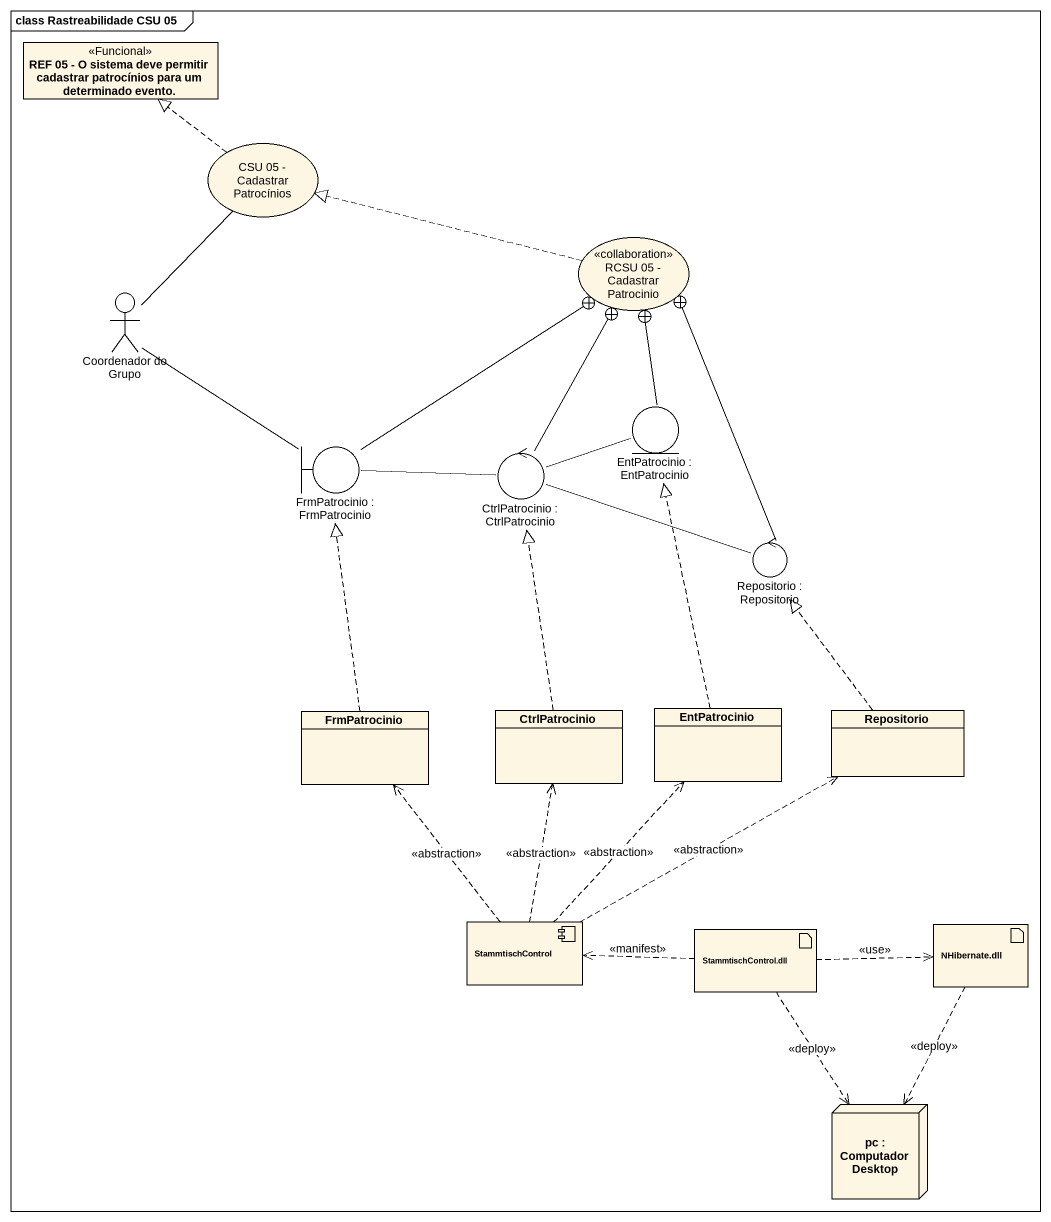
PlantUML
@startuml
mainframe class Rastreabilidade CSU 05
allowmixing
hide circle
hide empty members
class "REF 05 - O sistema deve permitir cadastrar patrocínios para um determinado evento." as REF_05_O_sistema_deve <<Funcional>>
usecase "CSU 05 - Cadastrar Patrocínios" as CSU_05_Cadastrar_Patrocínios
usecase "RCSU 05 - Cadastrar Patrocinio" as RCSU_05_Cadastrar_Patrocinio <<collaboration>>
actor "Coordenador do Grupo" as Coordenador_do_Grupo
entity "EntPatrocinio : EntPatrocinio" as EntPatrocinio
boundary "FrmPatrocinio : FrmPatrocinio" as FrmPatrocinio
control "CtrlPatrocinio : CtrlPatrocinio" as CtrlPatrocinio
control "Repositorio : Repositorio" as Repositorio
class "FrmPatrocinio" as FrmPatrocinio_2
class "CtrlPatrocinio" as CtrlPatrocinio_2
class "EntPatrocinio" as EntPatrocinio_2
class "Repositorio" as Repositorio_2
component StammtischControl
artifact "StammtischControl.dll" as StammtischControl_dll
artifact "NHibernate.dll" as NHibernate_dll
node "pc : Computador Desktop" as pc
CSU_05_Cadastrar_Patrocínios .up.|> REF_05_O_sistema_deve
RCSU_05_Cadastrar_Patrocinio .left.|> CSU_05_Cadastrar_Patrocínios
Coordenador_do_Grupo -up- CSU_05_Cadastrar_Patrocínios
Coordenador_do_Grupo -- FrmPatrocinio
EntPatrocinio -up-+ RCSU_05_Cadastrar_Patrocinio
FrmPatrocinio -up-+ RCSU_05_Cadastrar_Patrocinio
FrmPatrocinio -right- CtrlPatrocinio
CtrlPatrocinio -up-+ RCSU_05_Cadastrar_Patrocinio
CtrlPatrocinio -right- EntPatrocinio
CtrlPatrocinio -right- Repositorio
Repositorio -up-+ RCSU_05_Cadastrar_Patrocinio
FrmPatrocinio_2 .up.|> FrmPatrocinio
CtrlPatrocinio_2 .up.|> CtrlPatrocinio
EntPatrocinio_2 .up.|> EntPatrocinio
Repositorio_2 .up.|> Repositorio
StammtischControl .up.> FrmPatrocinio_2 : <<abstraction>>
StammtischControl .up.> CtrlPatrocinio_2 : <<abstraction>>
StammtischControl .up.> EntPatrocinio_2 : <<abstraction>>
StammtischControl .right.> Repositorio_2 : <<abstraction>>
StammtischControl_dll .left.> StammtischControl : <<manifest>>
StammtischControl_dll .right.> NHibernate_dll : <<use>>
StammtischControl_dll ..> pc : <<deploy>>
NHibernate_dll ..> pc : <<deploy>>
@enduml
